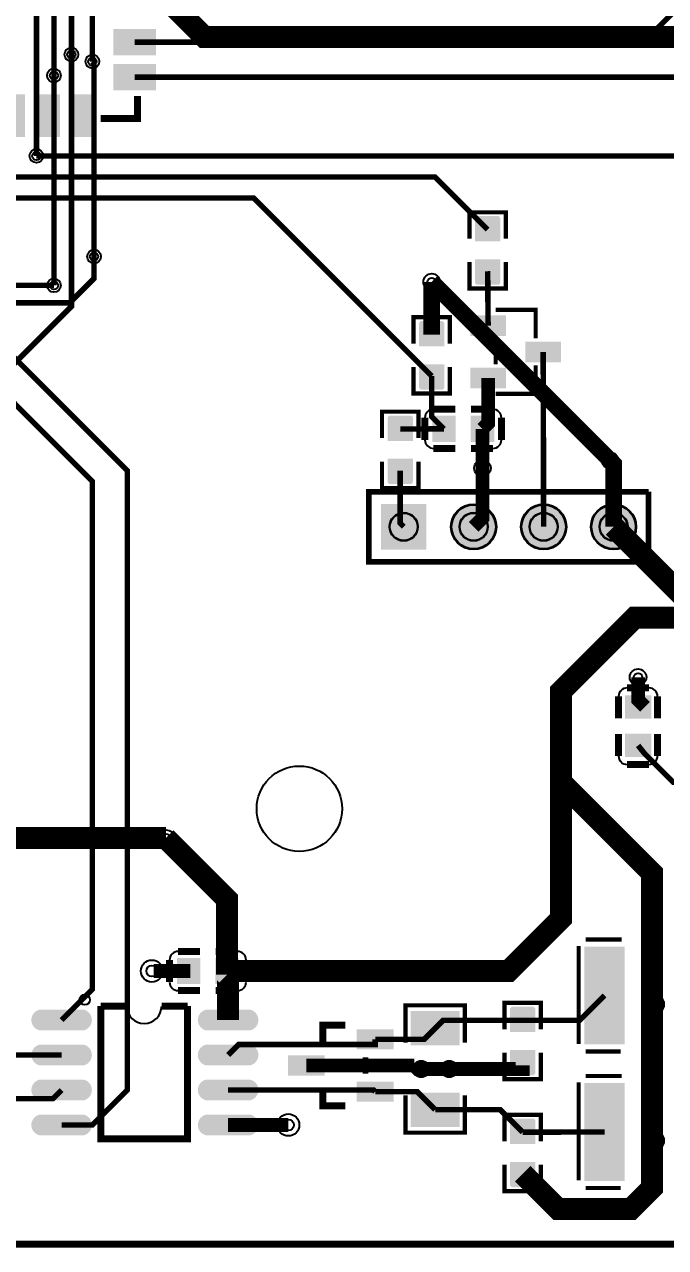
# Model space of a CAD drawing. Header units: millimetres. Extents: x -0.1 to 81.2, y 39.8 to 107.8.
# Drawn here: x 31.82 to 55.1, y 39.87 to 84.28 of the extents above; entities that cross this region are included whole.
import ezdxf

# ---------------------------------------------------------------- set-up
doc = ezdxf.new("R2010")
doc.units = ezdxf.units.MM
for name, color, linetype, true_color in [('BoardOutLine', 7, 'Continuous', 0xff00ff), ('BottomLayer', 7, 'Continuous', 0x0000ff), ('BottomSolderMaskLayer', 7, 'Continuous', 0xaa00ff), ('Document', 7, 'Continuous', 0xffffff), ('Hole', 7, 'Continuous', 0x222222), ('Multi-Layer', 7, 'Continuous', 0xc0c0c0), ('TopLayer', 7, 'Continuous', 0xff0000), ('TopPasteMaskLayer', 7, 'Continuous', 0x808080), ('TopSilkLayer', 7, 'Continuous', 0xffcc00), ('TopSolderMaskLayer', 7, 'Continuous', 0x800080)]:
    doc.layers.add(name, color=color, linetype=linetype, true_color=true_color)

msp = doc.modelspace()

# ---------------------------------------------------------------- hatches: boundary and pattern name
at = {"layer": 'BottomSolderMaskLayer'}
for points in [[(44.768, 66.866), (46.418, 66.866), (46.418, 65.215), (44.768, 65.215)], [(47.308, 66.04, 1), (48.958, 66.04, 1)], [(49.848, 66.04, 1), (51.499, 66.04, 1)], [(52.388, 66.04, 1), (54.039, 66.04, 1)]]:
    msp.add_hatch(color=256, dxfattribs=at).paths.add_polyline_path(points)
at = {"layer": 'Multi-Layer'}
for points in [[(44.793, 66.84), (46.393, 66.84), (46.393, 65.24), (44.793, 65.24)], [(47.333, 66.04, 1), (48.933, 66.04, 1)], [(49.873, 66.04, 1), (51.473, 66.04, 1)], [(52.413, 66.04, 1), (54.013, 66.04, 1)]]:
    msp.add_hatch(color=256, dxfattribs=at).paths.add_polyline_path(points)
at = {"layer": 'TopLayer'}
for points in [[(35.074, 84.081), (36.574, 84.081), (36.574, 83.181), (35.074, 83.181)], [(35.074, 82.811), (36.574, 82.811), (36.574, 81.911), (35.074, 81.911)], [(32.189, 81.711), (33.089, 81.711), (33.089, 80.211), (32.189, 80.211)], [(33.459, 81.711), (34.359, 81.711), (34.359, 80.211), (33.459, 80.211)], [(48.209, 76.423), (49.073, 76.423), (49.073, 77.23), (48.209, 77.23)], [(48.209, 75.723), (49.073, 75.723), (49.073, 74.917), (48.209, 74.917)], [(47.041, 72.613), (46.177, 72.613), (46.177, 73.42), (47.041, 73.42)], [(49.282, 72.99), (48.032, 72.99), (48.032, 73.69), (49.282, 73.69)], [(51.282, 72.04), (50.032, 72.04), (50.032, 72.74), (51.282, 72.74)], [(47.041, 71.913), (46.177, 71.913), (46.177, 71.107), (47.041, 71.107)], [(49.282, 71.09), (48.032, 71.09), (48.032, 71.79), (49.282, 71.79)], [(45.034, 69.184), (45.898, 69.184), (45.898, 69.991), (45.034, 69.991)], [(47.452, 69.146), (46.652, 69.146), (46.652, 70.046), (47.452, 70.046)], [(48.852, 69.146), (48.052, 69.146), (48.052, 70.046), (48.852, 70.046)], [(45.034, 68.484), (45.898, 68.484), (45.898, 67.678), (45.034, 67.678)], [(54.552, 59.901), (54.552, 59.101), (53.652, 59.101), (53.652, 59.901)], [(54.552, 58.501), (54.552, 57.701), (53.652, 57.701), (53.652, 58.501)], [(53.587, 47.272), (53.587, 50.772), (52.18, 50.772), (52.18, 47.272)], [(37.381, 50.361), (38.181, 50.361), (38.181, 49.461), (37.381, 49.461)], [(38.781, 50.361), (39.581, 50.361), (39.581, 49.461), (38.781, 49.461)], [(32.422, 47.783, -0.785398), (32.422, 48.483), (33.922, 48.483, -0.785398), (33.922, 47.783)], [(38.468, 47.783, -0.785398), (38.468, 48.483), (39.968, 48.483, -0.785398), (39.968, 47.783)], [(47.587, 47.23), (45.886, 47.23), (45.886, 48.438), (47.587, 48.438)], [(50.343, 47.721), (49.479, 47.721), (49.479, 48.528), (50.343, 48.528)], [(45.182, 47.782), (45.182, 47.082), (43.932, 47.082), (43.932, 47.782)], [(32.422, 46.513, -0.785398), (32.422, 47.213), (33.922, 47.213, -0.785398), (33.922, 46.513)], [(38.468, 46.513, -0.785398), (38.468, 47.213), (39.968, 47.213, -0.785398), (39.968, 46.513)], [(42.682, 46.832), (42.682, 46.132), (41.432, 46.132), (41.432, 46.832)], [(50.343, 47.021), (49.479, 47.021), (49.479, 46.215), (50.343, 46.215)], [(32.422, 45.243, -0.785398), (32.422, 45.943), (33.922, 45.943, -0.785398), (33.922, 45.243)], [(38.468, 45.243, -0.785398), (38.468, 45.943), (39.968, 45.943, -0.785398), (39.968, 45.243)], [(45.182, 45.882), (45.182, 45.182), (43.932, 45.182), (43.932, 45.882)], [(53.587, 42.319), (53.587, 45.819), (52.18, 45.819), (52.18, 42.319)], [(47.587, 45.48), (45.886, 45.48), (45.886, 44.273), (47.587, 44.273)], [(32.422, 43.973, -0.785398), (32.422, 44.673), (33.922, 44.673, -0.785398), (33.922, 43.973)], [(38.468, 43.973, -0.785398), (38.468, 44.673), (39.968, 44.673, -0.785398), (39.968, 43.973)], [(49.479, 43.657), (50.343, 43.657), (50.343, 44.464), (49.479, 44.464)], [(49.479, 42.957), (50.343, 42.957), (50.343, 42.151), (49.479, 42.151)]]:
    msp.add_hatch(color=256, dxfattribs=at).paths.add_polyline_path(points)
at = {"layer": 'TopPasteMaskLayer'}
for points in [[(35.074, 84.081), (36.574, 84.081), (36.574, 83.181), (35.074, 83.181)], [(35.074, 82.811), (36.574, 82.811), (36.574, 81.911), (35.074, 81.911)], [(32.189, 81.711), (33.089, 81.711), (33.089, 80.211), (32.189, 80.211)], [(33.459, 81.711), (34.359, 81.711), (34.359, 80.211), (33.459, 80.211)], [(48.191, 77.268), (48.191, 76.468), (48.241, 76.418), (48.469, 76.418), (48.469, 76.788), (48.799, 76.788), (48.799, 76.418), (49.041, 76.418), (49.091, 76.468), (49.091, 77.268), (49.041, 77.318), (48.241, 77.318)], [(49.091, 74.878), (49.091, 75.678), (49.041, 75.728), (48.813, 75.728), (48.813, 75.358), (48.483, 75.358), (48.483, 75.728), (48.241, 75.728), (48.191, 75.678), (48.191, 74.878), (48.241, 74.828), (49.041, 74.828)], [(46.159, 73.458), (46.159, 72.658), (46.209, 72.608), (46.437, 72.608), (46.437, 72.978), (46.767, 72.978), (46.767, 72.608), (47.009, 72.608), (47.059, 72.658), (47.059, 73.458), (47.009, 73.508), (46.209, 73.508)], [(49.282, 72.99), (48.032, 72.99), (48.032, 73.69), (49.282, 73.69)], [(51.282, 72.04), (50.032, 72.04), (50.032, 72.74), (51.282, 72.74)], [(47.059, 71.068), (47.059, 71.868), (47.009, 71.918), (46.781, 71.918), (46.781, 71.548), (46.451, 71.548), (46.451, 71.918), (46.209, 71.918), (46.159, 71.868), (46.159, 71.068), (46.209, 71.018), (47.009, 71.018)], [(49.282, 71.09), (48.032, 71.09), (48.032, 71.79), (49.282, 71.79)], [(45.016, 70.029), (45.016, 69.229), (45.066, 69.179), (45.294, 69.179), (45.294, 69.549), (45.624, 69.549), (45.624, 69.179), (45.866, 69.179), (45.916, 69.229), (45.916, 70.029), (45.866, 70.079), (45.066, 70.079)], [(47.452, 69.146), (46.652, 69.146), (46.652, 70.046), (47.452, 70.046)], [(48.852, 69.146), (48.052, 69.146), (48.052, 70.046), (48.852, 70.046)], [(45.916, 67.639), (45.916, 68.439), (45.866, 68.489), (45.638, 68.489), (45.638, 68.119), (45.308, 68.119), (45.308, 68.489), (45.066, 68.489), (45.016, 68.439), (45.016, 67.639), (45.066, 67.589), (45.866, 67.589)], [(54.552, 59.901), (54.552, 59.101), (53.652, 59.101), (53.652, 59.901)], [(54.552, 58.501), (54.552, 57.701), (53.652, 57.701), (53.652, 58.501)], [(53.587, 47.372), (53.587, 48.327), (53.487, 48.427), (53.209, 48.427), (53.109, 48.527), (53.109, 49.517), (53.209, 49.617), (53.487, 49.617), (53.587, 49.717), (53.587, 50.672), (53.487, 50.772), (52.28, 50.772), (52.18, 50.672), (52.18, 47.372), (52.28, 47.272), (53.487, 47.272)], [(37.381, 50.361), (38.181, 50.361), (38.181, 49.461), (37.381, 49.461)], [(38.781, 50.361), (39.581, 50.361), (39.581, 49.461), (38.781, 49.461)], [(32.422, 47.783, -0.785398), (32.422, 48.483), (33.922, 48.483, -0.785398), (33.922, 47.783)], [(38.468, 47.783, -0.785398), (38.468, 48.483), (39.968, 48.483, -0.785398), (39.968, 47.783)], [(47.487, 47.23), (47.125, 47.23), (47.025, 47.33), (47.025, 47.541), (46.925, 47.641), (46.547, 47.641), (46.447, 47.541), (46.447, 47.33), (46.347, 47.23), (45.986, 47.23), (45.886, 47.33), (45.886, 48.338), (45.986, 48.438), (47.487, 48.438), (47.587, 48.338), (47.587, 47.33)], [(49.461, 48.566), (49.461, 47.766), (49.511, 47.716), (49.739, 47.716), (49.739, 48.086), (50.069, 48.086), (50.069, 47.716), (50.311, 47.716), (50.361, 47.766), (50.361, 48.566), (50.311, 48.616), (49.511, 48.616)], [(45.182, 47.782), (45.182, 47.082), (43.932, 47.082), (43.932, 47.782)], [(32.422, 46.513, -0.785398), (32.422, 47.213), (33.922, 47.213, -0.785398), (33.922, 46.513)], [(38.468, 46.513, -0.785398), (38.468, 47.213), (39.968, 47.213, -0.785398), (39.968, 46.513)], [(42.682, 46.832), (42.682, 46.132), (41.432, 46.132), (41.432, 46.832)], [(50.361, 46.176), (50.361, 46.976), (50.311, 47.026), (50.083, 47.026), (50.083, 46.656), (49.753, 46.656), (49.753, 47.026), (49.511, 47.026), (49.461, 46.976), (49.461, 46.176), (49.511, 46.126), (50.311, 46.126)], [(32.422, 45.243, -0.785398), (32.422, 45.943), (33.922, 45.943, -0.785398), (33.922, 45.243)], [(38.468, 45.243, -0.785398), (38.468, 45.943), (39.968, 45.943, -0.785398), (39.968, 45.243)], [(45.182, 45.882), (45.182, 45.182), (43.932, 45.182), (43.932, 45.882)], [(53.587, 42.419), (53.587, 43.374), (53.487, 43.474), (53.209, 43.474), (53.109, 43.574), (53.109, 44.564), (53.209, 44.664), (53.487, 44.664), (53.587, 44.764), (53.587, 45.719), (53.487, 45.819), (52.28, 45.819), (52.18, 45.719), (52.18, 42.419), (52.28, 42.319), (53.487, 42.319)], [(47.487, 45.48), (47.125, 45.48), (47.025, 45.38), (47.025, 45.17), (46.925, 45.07), (46.547, 45.07), (46.447, 45.17), (46.447, 45.38), (46.347, 45.48), (45.986, 45.48), (45.886, 45.38), (45.886, 44.373), (45.986, 44.273), (47.487, 44.273), (47.587, 44.373), (47.587, 45.38)], [(32.422, 43.973, -0.785398), (32.422, 44.673), (33.922, 44.673, -0.785398), (33.922, 43.973)], [(38.468, 43.973, -0.785398), (38.468, 44.673), (39.968, 44.673, -0.785398), (39.968, 43.973)], [(49.461, 44.502), (49.461, 43.702), (49.511, 43.652), (49.739, 43.652), (49.739, 44.022), (50.069, 44.022), (50.069, 43.652), (50.311, 43.652), (50.361, 43.702), (50.361, 44.502), (50.311, 44.552), (49.511, 44.552)], [(50.361, 42.112), (50.361, 42.912), (50.311, 42.962), (50.083, 42.962), (50.083, 42.592), (49.753, 42.592), (49.753, 42.962), (49.511, 42.962), (49.461, 42.912), (49.461, 42.112), (49.511, 42.062), (50.311, 42.062)]]:
    msp.add_hatch(color=256, dxfattribs=at).paths.add_polyline_path(points)
at = {"layer": 'TopSolderMaskLayer'}
for points in [[(35.049, 84.106), (36.599, 84.106), (36.599, 83.156), (35.049, 83.156)], [(35.049, 82.836), (36.599, 82.836), (36.599, 81.886), (35.049, 81.886)], [(30.894, 81.736), (31.844, 81.736), (31.844, 80.186), (30.894, 80.186)], [(32.164, 81.736), (33.114, 81.736), (33.114, 80.186), (32.164, 80.186)], [(33.434, 81.736), (34.384, 81.736), (34.384, 80.186), (33.434, 80.186)], [(48.182, 76.399), (49.1, 76.399), (49.1, 77.253), (48.182, 77.253)], [(48.182, 75.747), (49.1, 75.747), (49.1, 74.893), (48.182, 74.893)], [(49.307, 72.965), (48.007, 72.965), (48.007, 73.716), (49.307, 73.716)], [(47.068, 72.589), (46.15, 72.589), (46.15, 73.443), (47.068, 73.443)], [(51.307, 72.015), (50.007, 72.015), (50.007, 72.766), (51.307, 72.766)], [(47.068, 71.937), (46.15, 71.937), (46.15, 71.083), (47.068, 71.083)], [(49.307, 71.065), (48.007, 71.065), (48.007, 71.816), (49.307, 71.816)], [(45.007, 69.16), (45.925, 69.16), (45.925, 70.014), (45.007, 70.014)], [(47.477, 69.121), (46.627, 69.121), (46.627, 70.072), (47.477, 70.072)], [(48.877, 69.121), (48.027, 69.121), (48.027, 70.072), (48.877, 70.072)], [(45.007, 68.508), (45.925, 68.508), (45.925, 67.654), (45.007, 67.654)], [(44.768, 66.866), (46.418, 66.866), (46.418, 65.215), (44.768, 65.215)], [(47.308, 66.04, 1), (48.958, 66.04, 1)], [(49.848, 66.04, 1), (51.499, 66.04, 1)], [(52.388, 66.04, 1), (54.039, 66.04, 1)], [(54.581, 59.924), (54.581, 59.079), (53.624, 59.079), (53.624, 59.924)], [(54.581, 58.524), (54.581, 57.679), (53.624, 57.679), (53.624, 58.524)], [(53.613, 47.247), (53.613, 50.797), (52.155, 50.797), (52.155, 47.247)], [(37.356, 50.387), (38.206, 50.387), (38.206, 49.436), (37.356, 49.436)], [(38.756, 50.387), (39.606, 50.387), (39.606, 49.436), (38.756, 49.436)], [(32.368, 47.758, -0.785398), (32.368, 48.508), (33.977, 48.508, -0.785398), (33.977, 47.758)], [(38.413, 47.758, -0.785398), (38.413, 48.508), (40.022, 48.508, -0.785398), (40.022, 47.758)], [(47.622, 47.212), (45.85, 47.212), (45.85, 48.456), (47.622, 48.456)], [(50.37, 47.697), (49.452, 47.697), (49.452, 48.551), (50.37, 48.551)], [(45.227, 47.796), (45.227, 47.068), (43.886, 47.068), (43.886, 47.796)], [(32.368, 46.488, -0.785398), (32.368, 47.238), (33.977, 47.238, -0.785398), (33.977, 46.488)], [(38.413, 46.488, -0.785398), (38.413, 47.238), (40.022, 47.238, -0.785398), (40.022, 46.488)], [(42.728, 46.846), (42.728, 46.118), (41.387, 46.118), (41.387, 46.846)], [(50.37, 47.045), (49.452, 47.045), (49.452, 46.191), (50.37, 46.191)], [(32.368, 45.218, -0.785398), (32.368, 45.968), (33.977, 45.968, -0.785398), (33.977, 45.218)], [(38.413, 45.218, -0.785398), (38.413, 45.968), (40.022, 45.968, -0.785398), (40.022, 45.218)], [(45.227, 45.896), (45.227, 45.168), (43.886, 45.168), (43.886, 45.896)], [(53.613, 42.294), (53.613, 45.844), (52.155, 45.844), (52.155, 42.294)], [(47.622, 45.498), (45.85, 45.498), (45.85, 44.255), (47.622, 44.255)], [(32.368, 43.948, -0.785398), (32.368, 44.698), (33.977, 44.698, -0.785398), (33.977, 43.948)], [(38.413, 43.948, -0.785398), (38.413, 44.698), (40.022, 44.698, -0.785398), (40.022, 43.948)], [(49.452, 43.633), (50.37, 43.633), (50.37, 44.487), (49.452, 44.487)], [(49.452, 42.981), (50.37, 42.981), (50.37, 42.127), (49.452, 42.127)]]:
    msp.add_hatch(color=256, dxfattribs=at).paths.add_polyline_path(points)

# ---------------------------------------------------------------- linework, layer by layer
at = {"layer": 'BoardOutLine', "const_width": 0.254}
msp.add_lwpolyline([(80, 100), (80, 40), (0, 40), (0, 100)], dxfattribs=at)
at = {"layer": 'BottomLayer'}
for points, const_width in [([(59.817, 83.82), (38.354, 83.82), (24.638, 97.536), (19.812, 97.536)], 0.8), ([(32.258, 79.502), (32.258, 85.471), (21.463, 96.266), (20.955, 96.266)], 0.2), ([(32.893, 74.803), (32.893, 83.693)], 0.2), ([(25.146, 65.786), (25.273, 65.786), (33.528, 74.041), (33.528, 83.185)], 0.2), ([(34.349, 75.85), (34.349, 82.872), (34.29, 82.931)], 0.2), ([(46.609, 74.93), (53.086, 68.453)], 0.6), ([(36.957, 54.737), (23.495, 54.737)], 0.8)]:
    msp.add_lwpolyline(points, dxfattribs=dict(at, const_width=const_width))
at = {"layer": 'BottomSolderMaskLayer'}
for centre, radius in [((48.133, 66.04), 0.825), ((50.673, 66.04), 0.825), ((53.213, 66.04), 0.825), ((45.593, 66.04), 0.516), ((48.133, 66.04), 0.516), ((50.673, 66.04), 0.516), ((53.213, 66.04), 0.516)]:
    msp.add_circle(centre, radius, dxfattribs=at)
at = {"layer": 'Document'}
msp.add_circle((48.197, 73.49), 0.1, dxfattribs=at)
at = {"layer": 'Hole'}
for centre, radius in [((33.528, 83.185), 0.15), ((34.29, 82.931), 0.15), ((32.893, 82.423), 0.15), ((32.258, 79.502), 0.15), ((34.349, 75.85), 0.15), ((46.609, 74.93), 0.15), ((32.893, 74.803), 0.15), ((53.086, 68.453), 0.15), ((48.452, 68.168), 0.15), ((54.102, 60.579), 0.15), ((36.957, 54.737), 0.15), ((36.449, 49.911), 0.2), ((46.228, 46.355), 0.15), ((47.244, 46.355), 0.15), ((41.402, 44.323), 0.2)]:
    msp.add_circle(centre, radius, dxfattribs=at)
at = {"layer": 'Multi-Layer'}
for centre, radius in [((33.528, 83.185), 0.25), ((34.29, 82.931), 0.25), ((32.893, 82.423), 0.25), ((32.258, 79.502), 0.25), ((34.349, 75.85), 0.25), ((32.893, 74.803), 0.25), ((46.609, 74.93), 0.3), ((48.452, 68.168), 0.3), ((53.086, 68.453), 0.3), ((48.133, 66.04), 0.8), ((50.673, 66.04), 0.8), ((53.213, 66.04), 0.8), ((45.593, 66.04), 0.5), ((48.133, 66.04), 0.5), ((50.673, 66.04), 0.5), ((53.213, 66.04), 0.5), ((54.102, 60.579), 0.3), ((41.804, 55.804), 1.55), ((36.957, 54.737), 0.3), ((36.449, 49.911), 0.4), ((46.228, 46.355), 0.3), ((47.244, 46.355), 0.3), ((41.402, 44.323), 0.4)]:
    msp.add_circle(centre, radius, dxfattribs=at)
at = {"layer": 'TopLayer'}
for points, const_width in [([(68.072, 97.409), (54.294, 83.631), (35.824, 83.631)], 0.2), ([(32.893, 82.423), (32.893, 90.805), (34.609, 92.521), (36.205, 92.521)], 0.2), ([(33.528, 83.185), (33.528, 90.043), (34.735, 91.25), (35.824, 91.25)], 0.2), ([(34.29, 82.931), (34.29, 89.408), (34.895, 90.013), (36.01, 90.013)], 0.2), ([(59.754, 80.4), (57.793, 82.361), (35.824, 82.361)], 0.2), ([(70.866, 80.527), (70.866, 78.74), (68.326, 76.2), (60.452, 76.2), (57.15, 79.502), (32.258, 79.502)], 0.2), ([(48.641, 76.827), (46.727, 78.74), (30.734, 78.74)], 0.2), ([(46.609, 71.51), (40.141, 77.978), (31.369, 77.978)], 0.2), ([(34.349, 75.85), (34.349, 75.057), (33.46, 74.168), (24.257, 74.168), (22.479, 72.39), (22.216, 72.39)], 0.2), ([(46.609, 73.017), (46.609, 74.93)], 0.6), ([(48.657, 73.34), (48.641, 75.32)], 0.2), ([(4.826, 67.245), (3.745, 67.245), (3.429, 67.564), (3.429, 70.866), (7.366, 74.803), (32.893, 74.803)], 0.2), ([(33.172, 44.323), (34.29, 44.323), (35.56, 45.593), (35.56, 68.072), (30.099, 73.533), (25.019, 73.533), (25.019, 73.533), (25.019, 73.533)], 0.2), ([(33.172, 48.133), (34.29, 49.251), (34.29, 67.691), (29.464, 72.517), (23.876, 72.517)], 0.2), ([(50.657, 72.39), (50.673, 66.04)], 0.2), ([(47.052, 69.596), (46.609, 70.039), (46.609, 71.51)], 0.2), ([(48.452, 69.596), (48.657, 69.801), (48.657, 71.44)], 0.5), ([(48.452, 68.168), (48.452, 69.596)], 0.5), ([(45.466, 69.587), (47.052, 69.596)], 0.2), ([(48.133, 66.04), (48.452, 66.359), (48.452, 68.168)], 0.5), ([(53.086, 68.453), (53.213, 68.326), (53.213, 66.04)], 0.6), ([(45.593, 66.04), (45.466, 66.167), (45.466, 68.081)], 0.2), ([(53.213, 66.04), (56.388, 62.865), (56.388, 62.819)], 0.8), ([(49.911, 42.553), (51.189, 41.275), (53.848, 41.275), (54.61, 42.037), (54.61, 53.467), (51.308, 56.769), (51.308, 60.071), (53.975, 62.738), (56.007, 62.738), (56.388, 63.119), (56.388, 63.767)], 0.8), ([(54.356, 59.501), (54.102, 59.755), (54.102, 60.579)], 0.5), ([(60.008, 58.204), (60.008, 57.341), (59.436, 56.769), (55.372, 56.769), (54.356, 57.785), (54.102, 58.101)], 0.2), ([(39.182, 49.784), (39.309, 49.911), (49.403, 49.911), (51.308, 51.816), (51.308, 56.769)], 0.8), ([(39.181, 49.784), (39.181, 52.513), (36.957, 54.737)], 0.8), ([(39.181, 49.784), (39.218, 49.748), (39.218, 48.133)], 0.8), ([(37.846, 49.911), (36.514, 49.911)], 0.5), ([(52.884, 49.022), (51.986, 48.124), (49.911, 48.124)], 0.2), ([(46.736, 47.834), (47.027, 48.124), (49.911, 48.124)], 0.2), ([(33.172, 46.863), (31.431, 46.863), (30.48, 47.814)], 0.2), ([(44.557, 47.432), (44.557, 47.244), (39.599, 47.244), (39.218, 46.863)], 0.2), ([(46.736, 47.834), (46.334, 47.432), (44.557, 47.432)], 0.2), ([(42.057, 46.482), (45.974, 46.482)], 0.5), ([(46.228, 46.355), (46.101, 46.355), (45.974, 46.482)], 0.5), ([(47.244, 46.355), (49.911, 46.355), (49.911, 46.49)], 0.5), ([(46.228, 46.355), (47.245, 46.355)], 0.5), ([(33.172, 45.593), (32.856, 45.277), (30.353, 45.277)], 0.2), ([(44.557, 45.532), (44.496, 45.593), (39.218, 45.593)], 0.2), ([(46.736, 44.876), (46.08, 45.532), (44.557, 45.532)], 0.2), ([(49.911, 44.06), (49.095, 44.876), (46.736, 44.876)], 0.2), ([(39.218, 44.323), (41.402, 44.323)], 0.5), ([(52.883, 44.069), (49.911, 44.061)], 0.2)]:
    msp.add_lwpolyline(points, dxfattribs=dict(at, const_width=const_width))
at = {"layer": 'TopSilkLayer'}
for points, const_width in [([(35.924, 81.68), (35.924, 80.861), (34.59, 80.861)], 0.254), ([(47.98, 76.499), (47.98, 77.458), (49.302, 77.458), (49.302, 76.499)], 0.152), ([(47.98, 75.647), (47.98, 74.688), (49.302, 74.688), (49.302, 75.647)], 0.152), ([(47.27, 72.689), (47.27, 73.648), (45.948, 73.648), (45.948, 72.689)], 0.152), ([(48.931, 73.916), (50.383, 73.916), (50.383, 72.885)], 0.152), ([(48.931, 71.935), (48.931, 72.846)], 0.152), ([(48.931, 70.864), (50.383, 70.864), (50.383, 71.896)], 0.152), ([(47.27, 71.837), (47.27, 70.878), (45.948, 70.878), (45.948, 71.837)], 0.152), ([(44.805, 69.26), (44.805, 70.219), (46.127, 70.219), (46.127, 69.26)], 0.152), ([(47.472, 70.306), (46.672, 70.306)], 0.254), ([(48.032, 70.306), (48.832, 70.306)], 0.254), ([(46.362, 69.196), (46.362, 69.996)], 0.254), ([(49.142, 69.996), (49.142, 69.196)], 0.254), ([(47.472, 68.887), (46.672, 68.887)], 0.254), ([(48.032, 68.886), (48.832, 68.886)], 0.254), ([(44.805, 68.408), (44.805, 67.449), (46.127, 67.449), (46.127, 68.408)], 0.152), ([(54.483, 67.31), (54.483, 64.77), (44.323, 64.77), (44.323, 67.31), (46.228, 67.31)], 0.203), ([(54.483, 67.31), (46.228, 67.31)], 0.203), ([(53.393, 59.081), (53.393, 59.881)], 0.254), ([(53.702, 60.191), (54.502, 60.191)], 0.254), ([(54.812, 59.081), (54.812, 59.881)], 0.254), ([(53.392, 58.521), (53.392, 57.721)], 0.254), ([(54.812, 58.521), (54.812, 57.721)], 0.254), ([(54.502, 57.411), (53.702, 57.411)], 0.254), ([(52.197, 51.054), (53.502, 51.054)], 0.152), ([(38.201, 50.621), (37.401, 50.621)], 0.254), ([(38.761, 50.621), (39.561, 50.621)], 0.254), ([(51.943, 50.82), (51.943, 47.264)], 0.152), ([(37.091, 49.511), (37.091, 50.311)], 0.254), ([(39.871, 50.311), (39.871, 49.511)], 0.254), ([(38.201, 49.202), (37.401, 49.202)], 0.254), ([(38.761, 49.201), (39.561, 49.201)], 0.254), ([(34.595, 48.641), (34.595, 43.815), (37.744, 43.815), (37.744, 48.641)], 0.254), ([(35.535, 48.641), (34.595, 48.641)], 0.254), ([(37.744, 48.641), (36.805, 48.641)], 0.254), ([(47.815, 47.306), (47.815, 48.666), (45.657, 48.666), (45.657, 47.306)], 0.152), ([(50.572, 47.797), (50.572, 48.756), (49.25, 48.756), (49.25, 47.797)], 0.152), ([(42.657, 47.282), (42.657, 47.942), (42.657, 47.282), (42.657, 47.942), (43.472, 47.942)], 0.254), ([(44.207, 46.182), (44.207, 46.782)], 0.2), ([(50.572, 46.945), (50.572, 45.986), (49.25, 45.986), (49.25, 46.945)], 0.152), ([(53.467, 46.99), (52.197, 46.99)], 0.152), ([(43.472, 45.022), (42.657, 45.022), (42.657, 45.682)], 0.254), ([(51.943, 45.867), (51.943, 42.311)], 0.152), ([(52.197, 46.101), (53.502, 46.101)], 0.152), ([(47.815, 45.404), (47.815, 44.044), (45.657, 44.044), (45.657, 45.404)], 0.152), ([(49.25, 43.733), (49.25, 44.692), (50.572, 44.692), (50.572, 43.733)], 0.152), ([(49.25, 42.881), (49.25, 41.922), (50.572, 41.922), (50.572, 42.881)], 0.152), ([(53.467, 42.037), (52.197, 42.037)], 0.152)]:
    msp.add_lwpolyline(points, dxfattribs=dict(at, const_width=const_width))
msp.add_circle((34.011, 48.87), 0.191, dxfattribs=at)
for centre, radius, start, end in [((46.672, 69.996), 0.31, 90, 180), ((48.832, 69.996), 0.31, 360, 90), ((46.672, 69.196), 0.31, 179.9953, 270), ((48.832, 69.196), 0.31, 270, 0.0094), ((53.702, 59.881), 0.31, 90, 179.9953), ((54.502, 59.881), 0.31, 0, 90), ((53.702, 57.721), 0.31, 180, 270), ((54.502, 57.721), 0.31, 270, 0), ((37.401, 50.311), 0.31, 90, 180.0094), ((39.561, 50.311), 0.31, 359.9953, 90), ((37.401, 49.511), 0.31, 180, 270), ((39.561, 49.511), 0.31, 270, 0), ((54.737, 49.34), 0.318, 90, 270), ((54.737, 48.705), 0.318, 270, 90), ((36.17, 48.641), 0.635, 180, 0), ((54.737, 44.387), 0.318, 90, 270), ((54.737, 43.752), 0.318, 270, 90)]:
    msp.add_arc(centre, radius, start, end, dxfattribs=at)
at = {"layer": 'TopSolderMaskLayer'}
for centre, radius in [((48.133, 66.04), 0.825), ((50.673, 66.04), 0.825), ((53.213, 66.04), 0.825), ((45.593, 66.04), 0.516), ((48.133, 66.04), 0.516), ((50.673, 66.04), 0.516), ((53.213, 66.04), 0.516)]:
    msp.add_circle(centre, radius, dxfattribs=at)

doc.saveas('drawing.dxf')
